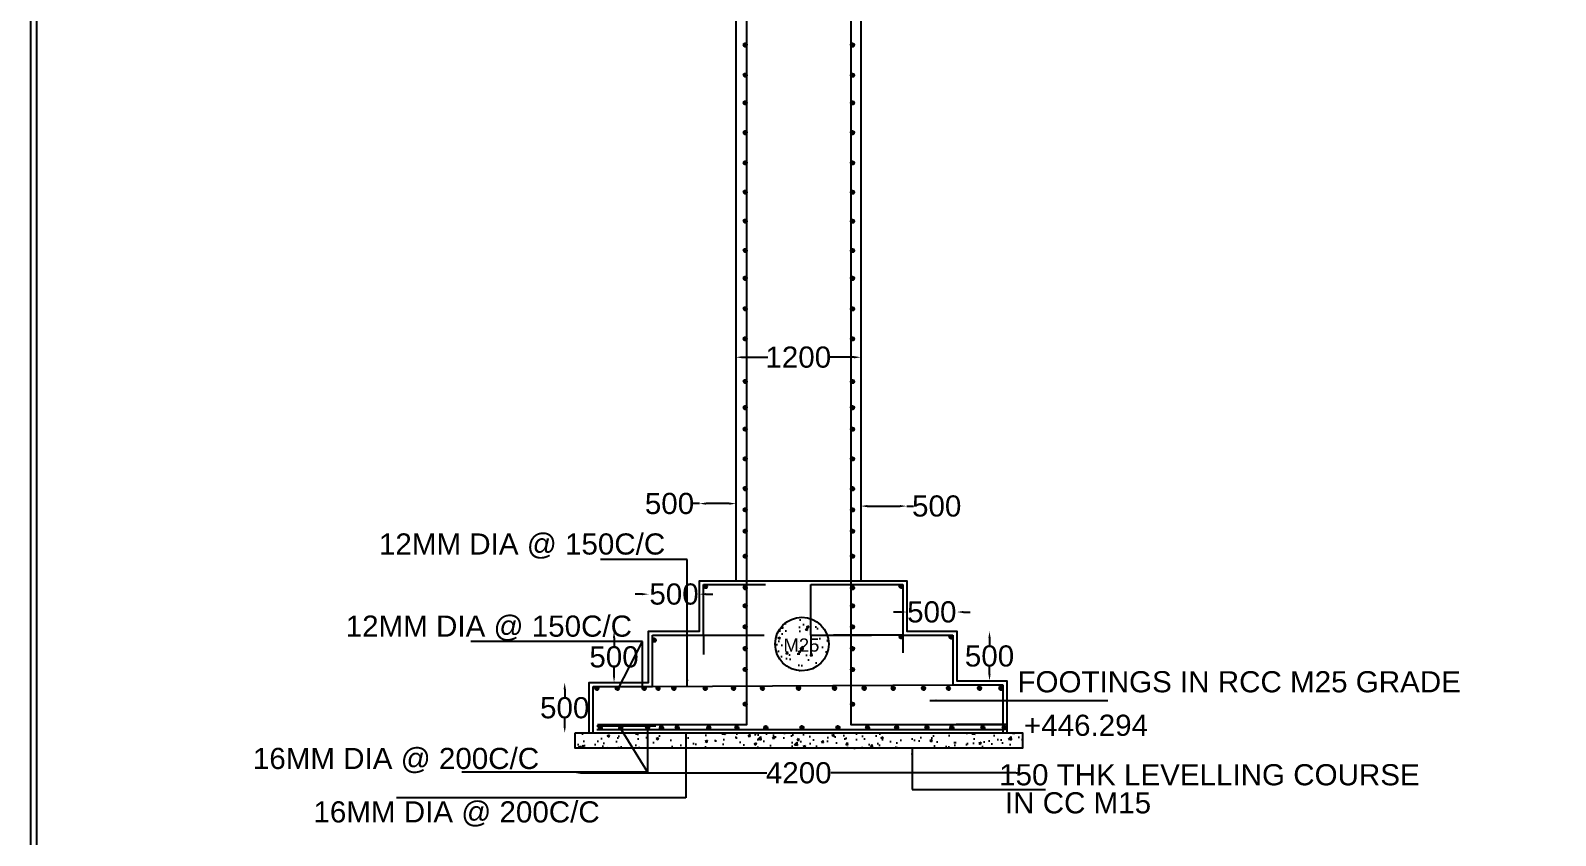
# Model space of a CAD drawing. Header units: inches. Extents: x 508123 to 525314, y -169988 to -157768.
# Drawn here: x 508123 to 513888, y -163812 to -160767 of the extents above; entities that cross this region are included whole.
import ezdxf

# ---------------------------------------------------------------- set-up
doc = ezdxf.new("R2010")
doc.units = ezdxf.units.IN
doc.header["$MEASUREMENT"] = 0
doc.layers.add('DRAWING', color=7, linetype='Continuous')
doc.layers.add('TEXT', color=7, linetype='Continuous')
doc.styles.get("Standard").update_dxf_attribs({"font": 'arial.ttf', "height": 80})
doc.dimstyles.new('ST100', dxfattribs={"dimtxt": 100, "dimasz": 25, "dimexe": 0, "dimexo": 300, "dimgap": 0.09, "dimtad": 0, "dimtih": 1, "dimtoh": 1, "dimdec": 0, "dimzin": 0, "dimdsep": 46, "dimtxsty": 'Standard', "dimcen": 0, "dimse1": 1, "dimse2": 1, "dimadec": 0, "dimazin": 0, "dimtfac": 1, "dimtdec": 0, "dimtofl": 0, "dimtmove": 0, "dimatfit": 3, "dimfxl": 2000, "dimtolj": 1, "dimtzin": 0, "dimarcsym": 0})

# ---------------------------------------------------------------- blocks, each defined once
blk = doc.blocks.new('*D54')
at = {"layer": 'Defpoints', "color": 0, "ltscale": 0.4, "transparency": 16777216}
for p in [(510652, -162556.5), (510652, -162848), (510789.5, -162848)]:
    blk.add_point(p, dxfattribs=at)
at = {"layer": 'DRAWING', "color": 0, "lineweight": -2, "ltscale": 0.4, "transparency": 16777216}
for p, q in [((510652, -162556.5), (510627, -162556.5)), ((510764.5, -162556.5), (510677, -162556.5))]:
    blk.add_line(p, q, dxfattribs=at)
at = {"layer": 'DRAWING', "color": 0, "ltscale": 0.4, "transparency": 16777216}
for points in [[(510677, -162552.3), (510677, -162560.7), (510652, -162556.5)], [(510764.5, -162552.3), (510764.5, -162560.7), (510789.5, -162556.5)]]:
    blk.add_solid(points, dxfattribs=at)
at = {"layer": 'DRAWING', "color": 0, "ltscale": 0.4, "transparency": 16777216, "insert": (510538.7, -162556.5), "char_height": 80, "attachment_point": 5}
blk.add_mtext('\\A1;500', dxfattribs=at)
blk = doc.blocks.new('*D55')
at = {"layer": 'Defpoints', "color": 0, "ltscale": 0.4, "transparency": 16777216}
for p in [(511435.5, -162566), (511261.5, -162832), (511435.5, -162848)]:
    blk.add_point(p, dxfattribs=at)
at = {"layer": 'DRAWING', "color": 0, "lineweight": -2, "ltscale": 0.4, "transparency": 16777216}
for p, q in [((511286.5, -162566), (511410.5, -162566)), ((511435.5, -162566), (511460.5, -162566))]:
    blk.add_line(p, q, dxfattribs=at)
at = {"layer": 'DRAWING', "color": 0, "ltscale": 0.4, "transparency": 16777216}
for points in [[(511286.5, -162561.8), (511286.5, -162570.2), (511261.5, -162566)], [(511410.5, -162561.8), (511410.5, -162570.2), (511435.5, -162566)]]:
    blk.add_solid(points, dxfattribs=at)
at = {"layer": 'DRAWING', "color": 0, "ltscale": 0.4, "transparency": 16777216, "insert": (511548.8, -162566), "char_height": 80, "attachment_point": 5}
blk.add_mtext('\\A1;500', dxfattribs=at)
blk = doc.blocks.new('*D56')
at = {"layer": 'Defpoints', "color": 0, "ltscale": 0.4, "transparency": 16777216}
for p in [(510459.5, -162899), (510459.5, -163039.5), (510652, -163039.5)]:
    blk.add_point(p, dxfattribs=at)
at = {"layer": 'DRAWING', "color": 0, "lineweight": -2, "ltscale": 0.4, "transparency": 16777216}
for p, q in [((510434.5, -162899), (510409.5, -162899)), ((510677, -162899), (510702, -162899))]:
    blk.add_line(p, q, dxfattribs=at)
at = {"layer": 'DRAWING', "color": 0, "ltscale": 0.4, "transparency": 16777216}
for points in [[(510434.5, -162894.8), (510434.5, -162903.2), (510459.5, -162899)], [(510677, -162894.8), (510677, -162903.2), (510652, -162899)]]:
    blk.add_solid(points, dxfattribs=at)
at = {"layer": 'DRAWING', "color": 0, "ltscale": 0.4, "transparency": 16777216, "insert": (510555.8, -162899), "char_height": 80, "attachment_point": 5}
blk.add_mtext('\\A1;500', dxfattribs=at)
blk = doc.blocks.new('*D57')
at = {"layer": 'Defpoints', "color": 0, "ltscale": 0.4, "transparency": 16777216}
for p in [(511625, -162966.5), (511435.5, -163039.5), (511625, -163039.5)]:
    blk.add_point(p, dxfattribs=at)
at = {"layer": 'DRAWING', "color": 0, "lineweight": -2, "ltscale": 0.4, "transparency": 16777216}
for p, q in [((511410.5, -162966.5), (511385.5, -162966.5)), ((511650, -162966.5), (511675, -162966.5))]:
    blk.add_line(p, q, dxfattribs=at)
at = {"layer": 'DRAWING', "color": 0, "ltscale": 0.4, "transparency": 16777216}
for points in [[(511410.5, -162962.3), (511410.5, -162970.7), (511435.5, -162966.5)], [(511650, -162962.3), (511650, -162970.7), (511625, -162966.5)]]:
    blk.add_solid(points, dxfattribs=at)
at = {"layer": 'DRAWING', "color": 0, "ltscale": 0.4, "transparency": 16777216, "insert": (511530.2, -162966.5), "char_height": 80, "attachment_point": 5}
blk.add_mtext('\\A1;500', dxfattribs=at)
blk = doc.blocks.new('*D58')
at = {"layer": 'Defpoints', "color": 0, "ltscale": 0.4, "transparency": 16777216}
for p in [(511625, -163039.5), (511625, -163227), (511748.5, -163227)]:
    blk.add_point(p, dxfattribs=at)
at = {"layer": 'DRAWING', "color": 0, "lineweight": -2, "ltscale": 0.4, "transparency": 16777216}
for p, q in [((511748.5, -163064.5), (511748.5, -163092.3)), ((511748.5, -163202), (511748.5, -163174.2))]:
    blk.add_line(p, q, dxfattribs=at)
at = {"layer": 'DRAWING', "color": 0, "ltscale": 0.4, "transparency": 16777216}
for points in [[(511744.3, -163064.5), (511752.7, -163064.5), (511748.5, -163039.5)], [(511744.3, -163202), (511752.7, -163202), (511748.5, -163227)]]:
    blk.add_solid(points, dxfattribs=at)
at = {"layer": 'DRAWING', "color": 0, "ltscale": 0.4, "transparency": 16777216, "insert": (511748.5, -163133.2), "char_height": 80, "attachment_point": 5}
blk.add_mtext('\\A1;500', dxfattribs=at)
blk = doc.blocks.new('*D59')
at = {"layer": 'Defpoints', "color": 0, "ltscale": 0.4, "transparency": 16777216}
for p in [(510459.5, -163039.5), (510329, -163233.5), (510459.5, -163233.5)]:
    blk.add_point(p, dxfattribs=at)
at = {"layer": 'DRAWING', "color": 0, "lineweight": -2, "ltscale": 0.4, "transparency": 16777216}
for p, q in [((510329, -163064.5), (510329, -163095.6)), ((510329, -163208.5), (510329, -163177.4))]:
    blk.add_line(p, q, dxfattribs=at)
at = {"layer": 'DRAWING', "color": 0, "ltscale": 0.4, "transparency": 16777216}
for points in [[(510324.8, -163064.5), (510333.2, -163064.5), (510329, -163039.5)], [(510324.8, -163208.5), (510333.2, -163208.5), (510329, -163233.5)]]:
    blk.add_solid(points, dxfattribs=at)
at = {"layer": 'DRAWING', "color": 0, "ltscale": 0.4, "transparency": 16777216, "insert": (510329, -163136.5), "char_height": 80, "attachment_point": 5}
blk.add_mtext('\\A1;500', dxfattribs=at)
blk = doc.blocks.new('*D60')
at = {"layer": 'Defpoints', "color": 0, "ltscale": 0.4, "transparency": 16777216}
for p in [(510235.5, -163233.5), (510142.5, -163424), (510235.5, -163424)]:
    blk.add_point(p, dxfattribs=at)
at = {"layer": 'DRAWING', "color": 0, "lineweight": -2, "ltscale": 0.4, "transparency": 16777216}
for p, q in [((510142.5, -163258.5), (510142.5, -163288.1)), ((510142.5, -163399), (510142.5, -163369.9))]:
    blk.add_line(p, q, dxfattribs=at)
at = {"layer": 'DRAWING', "color": 0, "ltscale": 0.4, "transparency": 16777216}
for points in [[(510138.3, -163258.5), (510146.7, -163258.5), (510142.5, -163233.5)], [(510138.3, -163399), (510146.7, -163399), (510142.5, -163424)]]:
    blk.add_solid(points, dxfattribs=at)
at = {"layer": 'DRAWING', "color": 0, "ltscale": 0.4, "transparency": 16777216, "insert": (510142.5, -163329), "char_height": 80, "attachment_point": 5}
blk.add_mtext('\\A1;500', dxfattribs=at)
blk = doc.blocks.new('*D61')
at = {"layer": 'Defpoints', "color": 0, "ltscale": 0.4, "transparency": 16777216}
for p in [(510181.5, -163481.5), (511873, -163481.5), (511873, -163575)]:
    blk.add_point(p, dxfattribs=at)
at = {"layer": 'DRAWING', "color": 0, "lineweight": -2, "ltscale": 0.4, "transparency": 16777216}
for p, q in [((510206.5, -163575), (510906.2, -163575)), ((511848, -163575), (511148.3, -163575))]:
    blk.add_line(p, q, dxfattribs=at)
at = {"layer": 'DRAWING', "color": 0, "ltscale": 0.4, "transparency": 16777216}
for points in [[(510206.5, -163570.8), (510206.5, -163579.2), (510181.5, -163575)], [(511848, -163570.8), (511848, -163579.2), (511873, -163575)]]:
    blk.add_solid(points, dxfattribs=at)
at = {"layer": 'DRAWING', "color": 0, "ltscale": 0.4, "transparency": 16777216, "insert": (511027.2, -163575), "char_height": 80, "attachment_point": 5}
blk.add_mtext('\\A1;4200', dxfattribs=at)
blk = doc.blocks.new('*D110')
at = {"layer": 'Defpoints', "color": 0, "ltscale": 0.4, "transparency": 16777216}
for p in [(510789.5, -162003), (511261.5, -162003), (511261.5, -162003)]:
    blk.add_point(p, dxfattribs=at)
at = {"layer": 'DRAWING', "color": 0, "lineweight": -2, "ltscale": 0.4, "transparency": 16777216}
for p, q in [((510814.5, -162003), (510909.9, -162003)), ((511236.5, -162003), (511141.1, -162003))]:
    blk.add_line(p, q, dxfattribs=at)
at = {"layer": 'DRAWING', "color": 0, "ltscale": 0.4, "transparency": 16777216}
for points in [[(510814.5, -161998.8), (510814.5, -162007.2), (510789.5, -162003)], [(511236.5, -161998.8), (511236.5, -162007.2), (511261.5, -162003)]]:
    blk.add_solid(points, dxfattribs=at)
at = {"layer": 'DRAWING', "color": 0, "ltscale": 0.4, "transparency": 16777216, "insert": (511025.5, -162003), "char_height": 80, "attachment_point": 5}
blk.add_mtext('\\A1;1200', dxfattribs=at)

msp = doc.modelspace()

# ---------------------------------------------------------------- hatches: boundary and pattern name
at = {"layer": 'DRAWING', "ltscale": 0.4}
h = msp.add_hatch(dxfattribs=at)
h.set_pattern_fill('ANSI31', color=256, scale=0.65, style=0)
h.set_pattern_definition([(45, (179153.4, -54703.975), (-0.057452425971, 0.057452425971), [])])
h.paths.add_polyline_path([(510831.5, -160822, 1), (510818.5, -160822, 1)])
h = msp.add_hatch(dxfattribs=at)
h.set_pattern_fill('ANSI31', color=256, scale=0.65, style=0)
h.set_pattern_definition([(45, (179558.9, -54703.975), (-0.057452425971, 0.057452425971), [])])
h.paths.add_polyline_path([(511237, -160822, 1), (511224, -160822, 1)])
h = msp.add_hatch(dxfattribs=at)
h.set_pattern_fill('ANSI31', color=256, scale=0.65, style=0)
h.set_pattern_definition([(45, (179153.4, -54817.975), (-0.057452425971, 0.057452425971), [])])
h.paths.add_polyline_path([(510831.5, -160936, 1), (510818.5, -160936, 1)])
h = msp.add_hatch(dxfattribs=at)
h.set_pattern_fill('ANSI31', color=256, scale=0.65, style=0)
h.set_pattern_definition([(45, (179558.9, -54817.975), (-0.057452425971, 0.057452425971), [])])
h.paths.add_polyline_path([(511237, -160936, 1), (511224, -160936, 1)])
h = msp.add_hatch(dxfattribs=at)
h.set_pattern_fill('ANSI31', color=256, scale=0.65, style=0)
h.set_pattern_definition([(45, (179153.4, -54922.975), (-0.057452425971, 0.057452425971), [])])
h.paths.add_polyline_path([(510831.5, -161041, 1), (510818.5, -161041, 1)])
h = msp.add_hatch(dxfattribs=at)
h.set_pattern_fill('ANSI31', color=256, scale=0.65, style=0)
h.set_pattern_definition([(45, (179558.9, -54922.975), (-0.057452425971, 0.057452425971), [])])
h.paths.add_polyline_path([(511237, -161041, 1), (511224, -161041, 1)])
h = msp.add_hatch(dxfattribs=at)
h.set_pattern_fill('ANSI31', color=256, scale=0.65, style=0)
h.set_pattern_definition([(45, (179153.4, -55035.475), (-0.057452425971, 0.057452425971), [])])
h.paths.add_polyline_path([(510831.5, -161153.5, 1), (510818.5, -161153.5, 1)])
h = msp.add_hatch(dxfattribs=at)
h.set_pattern_fill('ANSI31', color=256, scale=0.65, style=0)
h.set_pattern_definition([(45, (179558.9, -55035.475), (-0.057452425971, 0.057452425971), [])])
h.paths.add_polyline_path([(511237, -161153.5, 1), (511224, -161153.5, 1)])
h = msp.add_hatch(dxfattribs=at)
h.set_pattern_fill('ANSI31', color=256, scale=0.65, style=0)
h.set_pattern_definition([(45, (179153.4, -55149.975), (-0.057452425971, 0.057452425971), [])])
h.paths.add_polyline_path([(510831.5, -161268, 1), (510818.5, -161268, 1)])
h = msp.add_hatch(dxfattribs=at)
h.set_pattern_fill('ANSI31', color=256, scale=0.65, style=0)
h.set_pattern_definition([(45, (179558.9, -55149.975), (-0.057452425971, 0.057452425971), [])])
h.paths.add_polyline_path([(511237, -161268, 1), (511224, -161268, 1)])
h = msp.add_hatch(dxfattribs=at)
h.set_pattern_fill('ANSI31', color=256, scale=0.65, style=0)
h.set_pattern_definition([(45, (179153.4, -55260.475), (-0.057452425971, 0.057452425971), [])])
h.paths.add_polyline_path([(510831.5, -161378.5, 1), (510818.5, -161378.5, 1)])
h = msp.add_hatch(dxfattribs=at)
h.set_pattern_fill('ANSI31', color=256, scale=0.65, style=0)
h.set_pattern_definition([(45, (179558.9, -55260.475), (-0.057452425971, 0.057452425971), [])])
h.paths.add_polyline_path([(511237, -161378.5, 1), (511224, -161378.5, 1)])
h = msp.add_hatch(dxfattribs=at)
h.set_pattern_fill('ANSI31', color=256, scale=0.65, style=0)
h.set_pattern_definition([(45, (179153.4, -55369.975), (-0.057452425971, 0.057452425971), [])])
h.paths.add_polyline_path([(510831.5, -161488, 1), (510818.5, -161488, 1)])
h = msp.add_hatch(dxfattribs=at)
h.set_pattern_fill('ANSI31', color=256, scale=0.65, style=0)
h.set_pattern_definition([(45, (179558.9, -55369.975), (-0.057452425971, 0.057452425971), [])])
h.paths.add_polyline_path([(511237, -161488, 1), (511224, -161488, 1)])
h = msp.add_hatch(dxfattribs=at)
h.set_pattern_fill('ANSI31', color=256, scale=0.65, style=0)
h.set_pattern_definition([(45, (179153.4, -55480.975), (-0.057452425971, 0.057452425971), [])])
h.paths.add_polyline_path([(510831.5, -161599, 1), (510818.5, -161599, 1)])
h = msp.add_hatch(dxfattribs=at)
h.set_pattern_fill('ANSI31', color=256, scale=0.65, style=0)
h.set_pattern_definition([(45, (179558.9, -55480.975), (-0.057452425971, 0.057452425971), [])])
h.paths.add_polyline_path([(511237, -161599, 1), (511224, -161599, 1)])
h = msp.add_hatch(dxfattribs=at)
h.set_pattern_fill('ANSI31', color=256, scale=0.65, style=0)
h.set_pattern_definition([(45, (179153.4, -55586.475), (-0.057452425971, 0.057452425971), [])])
h.paths.add_polyline_path([(510831.5, -161704.5, 1), (510818.5, -161704.5, 1)])
h = msp.add_hatch(dxfattribs=at)
h.set_pattern_fill('ANSI31', color=256, scale=0.65, style=0)
h.set_pattern_definition([(45, (179558.9, -55586.475), (-0.057452425971, 0.057452425971), [])])
h.paths.add_polyline_path([(511237, -161704.5, 1), (511224, -161704.5, 1)])
h = msp.add_hatch(dxfattribs=at)
h.set_pattern_fill('ANSI31', color=256, scale=0.65, style=0)
h.set_pattern_definition([(45, (179153.4, -55701.475), (-0.057452425971, 0.057452425971), [])])
h.paths.add_polyline_path([(510831.5, -161819.5, 1), (510818.5, -161819.5, 1)])
h = msp.add_hatch(dxfattribs=at)
h.set_pattern_fill('ANSI31', color=256, scale=0.65, style=0)
h.set_pattern_definition([(45, (179558.9, -55701.475), (-0.057452425971, 0.057452425971), [])])
h.paths.add_polyline_path([(511237, -161819.5, 1), (511224, -161819.5, 1)])
h = msp.add_hatch(dxfattribs=at)
h.set_pattern_fill('ANSI31', color=256, scale=0.65, style=0)
h.set_pattern_definition([(45, (179153.4, -55815.475), (-0.057452425971, 0.057452425971), [])])
h.paths.add_polyline_path([(510831.5, -161933.5, 1), (510818.5, -161933.5, 1)])
h = msp.add_hatch(dxfattribs=at)
h.set_pattern_fill('ANSI31', color=256, scale=0.65, style=0)
h.set_pattern_definition([(45, (179558.9, -55815.475), (-0.057452425971, 0.057452425971), [])])
h.paths.add_polyline_path([(511237, -161933.5, 1), (511224, -161933.5, 1)])
h = msp.add_hatch(dxfattribs=at)
h.set_pattern_fill('ANSI31', color=256, scale=0.65, style=0)
h.set_pattern_definition([(45, (179153.4, -55976.475), (-0.057452425971, 0.057452425971), [])])
h.paths.add_polyline_path([(510831.5, -162094.5, 1), (510818.5, -162094.5, 1)])
h = msp.add_hatch(dxfattribs=at)
h.set_pattern_fill('ANSI31', color=256, scale=0.65, style=0)
h.set_pattern_definition([(45, (179558.9, -55976.475), (-0.057452425971, 0.057452425971), [])])
h.paths.add_polyline_path([(511237, -162094.5, 1), (511224, -162094.5, 1)])
h = msp.add_hatch(dxfattribs=at)
h.set_pattern_fill('ANSI31', color=256, scale=0.65, style=0)
h.set_pattern_definition([(45, (179153.4, -56075.475), (-0.057452425971, 0.057452425971), [])])
h.paths.add_polyline_path([(510831.5, -162193.5, 1), (510818.5, -162193.5, 1)])
h = msp.add_hatch(dxfattribs=at)
h.set_pattern_fill('ANSI31', color=256, scale=0.65, style=0)
h.set_pattern_definition([(45, (179558.9, -56075.475), (-0.057452425971, 0.057452425971), [])])
h.paths.add_polyline_path([(511237, -162193.5, 1), (511224, -162193.5, 1)])
h = msp.add_hatch(dxfattribs=at)
h.set_pattern_fill('ANSI31', color=256, scale=0.65, style=0)
h.set_pattern_definition([(45, (179153.4, -56156.975), (-0.057452425971, 0.057452425971), [])])
h.paths.add_polyline_path([(510831.5, -162275, 1), (510818.5, -162275, 1)])
h = msp.add_hatch(dxfattribs=at)
h.set_pattern_fill('ANSI31', color=256, scale=0.65, style=0)
h.set_pattern_definition([(45, (179558.9, -56156.975), (-0.057452425971, 0.057452425971), [])])
h.paths.add_polyline_path([(511237, -162275, 1), (511224, -162275, 1)])
h = msp.add_hatch(dxfattribs=at)
h.set_pattern_fill('ANSI31', color=256, scale=0.65, style=0)
h.set_pattern_definition([(45, (179153.4, -56269.475), (-0.057452425971, 0.057452425971), [])])
h.paths.add_polyline_path([(510831.5, -162387.5, 1), (510818.5, -162387.5, 1)])
h = msp.add_hatch(dxfattribs=at)
h.set_pattern_fill('ANSI31', color=256, scale=0.65, style=0)
h.set_pattern_definition([(45, (179558.9, -56269.475), (-0.057452425971, 0.057452425971), [])])
h.paths.add_polyline_path([(511237, -162387.5, 1), (511224, -162387.5, 1)])
h = msp.add_hatch(dxfattribs=at)
h.set_pattern_fill('ANSI31', color=256, scale=0.65, style=0)
h.set_pattern_definition([(45, (179153.4, -56381.975), (-0.057452425971, 0.057452425971), [])])
h.paths.add_polyline_path([(510831.5, -162500, 1), (510818.5, -162500, 1)])
h = msp.add_hatch(dxfattribs=at)
h.set_pattern_fill('ANSI31', color=256, scale=0.65, style=0)
h.set_pattern_definition([(45, (179558.9, -56381.975), (-0.057452425971, 0.057452425971), [])])
h.paths.add_polyline_path([(511237, -162500, 1), (511224, -162500, 1)])
h = msp.add_hatch(dxfattribs=at)
h.set_pattern_fill('ANSI31', color=256, scale=0.65, style=0)
h.set_pattern_definition([(45, (179153.4, -56461.975), (-0.057452425971, 0.057452425971), [])])
h.paths.add_polyline_path([(510831.5, -162580, 1), (510818.5, -162580, 1)])
h = msp.add_hatch(dxfattribs=at)
h.set_pattern_fill('ANSI31', color=256, scale=0.65, style=0)
h.set_pattern_definition([(45, (179558.9, -56461.975), (-0.057452425971, 0.057452425971), [])])
h.paths.add_polyline_path([(511237, -162580, 1), (511224, -162580, 1)])
h = msp.add_hatch(dxfattribs=at)
h.set_pattern_fill('ANSI31', color=256, scale=0.65, style=0)
h.set_pattern_definition([(45, (179153.4, -56542.975), (-0.057452425971, 0.057452425971), [])])
h.paths.add_polyline_path([(510831.5, -162661, 1), (510818.5, -162661, 1)])
h = msp.add_hatch(dxfattribs=at)
h.set_pattern_fill('ANSI31', color=256, scale=0.65, style=0)
h.set_pattern_definition([(45, (179558.9, -56542.975), (-0.057452425971, 0.057452425971), [])])
h.paths.add_polyline_path([(511237, -162661, 1), (511224, -162661, 1)])
h = msp.add_hatch(dxfattribs=at)
h.set_pattern_fill('ANSI31', color=256, scale=0.65, style=0)
h.set_pattern_definition([(45, (179153.4, -56637.475), (-0.057452425971, 0.057452425971), [])])
h.paths.add_polyline_path([(510831.5, -162755.5, 1), (510818.5, -162755.5, 1)])
h = msp.add_hatch(dxfattribs=at)
h.set_pattern_fill('ANSI31', color=256, scale=0.65, style=0)
h.set_pattern_definition([(45, (179558.9, -56637.475), (-0.057452425971, 0.057452425971), [])])
h.paths.add_polyline_path([(511237, -162755.5, 1), (511224, -162755.5, 1)])
h = msp.add_hatch(dxfattribs=at)
h.set_pattern_fill('ANSI31', color=256, scale=0.65, style=0)
h.set_pattern_definition([(45, (179002.9, -56751.975), (-0.057452425971, 0.057452425971), [])])
h.paths.add_polyline_path([(510681, -162870, 1), (510668, -162870, 1)])
h = msp.add_hatch(dxfattribs=at)
h.set_pattern_fill('ANSI31', color=256, scale=0.65, style=0)
h.set_pattern_definition([(45, (179742.4, -56751.475), (-0.057452425971, 0.057452425971), [])])
h.paths.add_polyline_path([(511420.5, -162869.5, 1), (511407.5, -162869.5, 1)])
h = msp.add_hatch(dxfattribs=at)
h.set_pattern_fill('ANSI31', color=256, scale=0.65, style=0)
h.set_pattern_definition([(45, (179153.4, -56756.475), (-0.057452425971, 0.057452425971), [])])
h.paths.add_polyline_path([(510831.5, -162874.5, 1), (510818.5, -162874.5, 1)])
h = msp.add_hatch(dxfattribs=at)
h.set_pattern_fill('ANSI31', color=256, scale=0.65, style=0)
h.set_pattern_definition([(45, (179558.9, -56756.475), (-0.057452425971, 0.057452425971), [])])
h.paths.add_polyline_path([(511237, -162874.5, 1), (511224, -162874.5, 1)])
h = msp.add_hatch(dxfattribs=at)
h.set_pattern_fill('ANSI31', color=256, scale=0.65, style=0)
h.set_pattern_definition([(45, (179153.4, -56824.975), (-0.057452425971, 0.057452425971), [])])
h.paths.add_polyline_path([(510831.5, -162943, 1), (510818.5, -162943, 1)])
h = msp.add_hatch(dxfattribs=at)
h.set_pattern_fill('ANSI31', color=256, scale=0.65, style=0)
h.set_pattern_definition([(45, (179558.9, -56824.975), (-0.057452425971, 0.057452425971), [])])
h.paths.add_polyline_path([(511237, -162943, 1), (511224, -162943, 1)])
h = msp.add_hatch(dxfattribs=at)
h.set_pattern_fill('ANSI31', color=256, scale=0.65, style=0)
h.set_pattern_definition([(45, (179153.4, -56904.475), (-0.057452425971, 0.057452425971), [])])
h.paths.add_polyline_path([(510831.5, -163022.5, 1), (510818.5, -163022.5, 1)])
h = msp.add_hatch(dxfattribs=at)
h.set_pattern_fill('AR-CONC', color=256, scale=12.893543, angle=0.141203082, style=0)
h.set_pattern_definition([(50.141203, (13841.314, -3332.33), (92.499912, -7.863036), [9.670158, -106.371733]), (355.141203, (13841.31, -3332.33), (-18.128922, 96.939836), [7.736126, -85.097386]), (100.592603, (13849.02, -3332.99), (74.371058, 89.076741), [8.218369, -90.402062]), (46.325403, (13841.25, -3306.54), (137.657364, -21.00208), [14.505236, -159.5576]), (96.776803, (13852.72, -3308.3), (120.201244, 125.894923), [12.327554, -135.603072]), (351.325403, (13841.25, -3306.54), (120.201146, 125.895017), [11.60419, -127.64608]), (21.141203, (13854.16, -3312.96), (77.09017, -51.722013), [9.670158, -106.371733]), (326.141203, (13854.16, -3312.96), (31.141452, 93.574567), [7.736126, -85.097386]), (71.592603, (13860.58, -3317.27), (108.231654, 41.852469), [8.218369, -90.402062]), (37.641203, (13841.314, -3332.33), (1.4620525, 42.925547), [0, -84.065903, 0, -86.386741, 0, -85.419725]), (7.641203, (13841.314, -3332.33), (33.7935554, 50.9370826), [0, -49.253336, 0, -82.1318714, 0, -32.556197]), (327.641203, (13812.56, -3332.402), (68.8355854, -2.7384882), [0, -32.2338585, 0, -100.5696385, 0, -133.448174]), (317.641203, (13799.67, -3332.434), (75.1613245, 13.092351), [0, -41.904016, 0, -66.788555, 0, -94.767544])])
h.paths.add_polyline_path([(510937.99988, -163087.6263, 1), (511140.74739, -163087.6263, 1)])
h.paths.add_polyline_path([(510956.80165, -163054.19992), (511109.70023, -163053.82311), (511109.88767, -163129.88017), (510956.98909, -163130.25699)], flags=24)
h = msp.add_hatch(dxfattribs=at)
h.set_pattern_fill('ANSI31', color=256, scale=0.65, style=0)
h.set_pattern_definition([(45, (179558.9, -56904.475), (-0.057452425971, 0.057452425971), [])])
h.paths.add_polyline_path([(511237, -163022.5, 1), (511224, -163022.5, 1)])
h = msp.add_hatch(dxfattribs=at)
h.set_pattern_fill('ANSI31', color=256, scale=0.65, style=0)
h.set_pattern_definition([(45, (178809.4, -56954.475), (-0.057452425971, 0.057452425971), [])])
h.paths.add_polyline_path([(510487.5, -163072.5, 1), (510474.5, -163072.5, 1)])
h = msp.add_hatch(dxfattribs=at)
h.set_pattern_fill('ANSI31', color=256, scale=0.65, style=0)
h.set_pattern_definition([(45, (179742.9, -56942.475), (-0.057452425971, 0.057452425971), [])])
h.paths.add_polyline_path([(511421, -163060.5, 1), (511408, -163060.5, 1)])
h = msp.add_hatch(dxfattribs=at)
h.set_pattern_fill('ANSI31', color=256, scale=0.65, style=0)
h.set_pattern_definition([(45, (179931.4, -56942.975), (-0.057452425971, 0.057452425971), [])])
h.paths.add_polyline_path([(511609.5, -163061, 1), (511596.5, -163061, 1)])
h = msp.add_hatch(dxfattribs=at)
h.set_pattern_fill('ANSI31', color=256, scale=0.65, style=0)
h.set_pattern_definition([(45, (179153.4, -56986.975), (-0.057452425971, 0.057452425971), [])])
h.paths.add_polyline_path([(510831.5, -163105, 1), (510818.5, -163105, 1)])
h = msp.add_hatch(dxfattribs=at)
h.set_pattern_fill('ANSI31', color=256, scale=0.65, style=0)
h.set_pattern_definition([(45, (179558.9, -56986.975), (-0.057452425971, 0.057452425971), [])])
h.paths.add_polyline_path([(511237, -163105, 1), (511224, -163105, 1)])
h = msp.add_hatch(dxfattribs=at)
h.set_pattern_fill('ANSI31', color=256, scale=0.65, style=0)
h.set_pattern_definition([(45, (179153.4, -57065.975), (-0.057452425971, 0.057452425971), [])])
h.paths.add_polyline_path([(510831.5, -163184, 1), (510818.5, -163184, 1)])
h = msp.add_hatch(dxfattribs=at)
h.set_pattern_fill('ANSI31', color=256, scale=0.65, style=0)
h.set_pattern_definition([(45, (179558.9, -57065.975), (-0.057452425971, 0.057452425971), [])])
h.paths.add_polyline_path([(511237, -163184, 1), (511224, -163184, 1)])
h = msp.add_hatch(dxfattribs=at)
h.set_pattern_fill('ANSI31', color=256, scale=0.65, style=0)
h.set_pattern_definition([(45, (178592.4, -57136.975), (-0.057452425971, 0.057452425971), [])])
h.paths.add_polyline_path([(510270.5, -163255, 1), (510257.5, -163255, 1)])
h = msp.add_hatch(dxfattribs=at)
h.set_pattern_fill('ANSI31', color=256, scale=0.65, style=0)
h.set_pattern_definition([(45, (178669.9, -57136.975), (-0.057452425971, 0.057452425971), [])])
h.paths.add_polyline_path([(510348, -163255, 1), (510335, -163255, 1)])
h = msp.add_hatch(dxfattribs=at)
h.set_pattern_fill('ANSI31', color=256, scale=0.65, style=0)
h.set_pattern_definition([(45, (178771.4, -57136.975), (-0.057452425971, 0.057452425971), [])])
h.paths.add_polyline_path([(510449.5, -163255, 1), (510436.5, -163255, 1)])
h = msp.add_hatch(dxfattribs=at)
h.set_pattern_fill('ANSI31', color=256, scale=0.65, style=0)
h.set_pattern_definition([(45, (178823.9, -57136.975), (-0.057452425971, 0.057452425971), [])])
h.paths.add_polyline_path([(510502, -163255, 1), (510489, -163255, 1)])
h = msp.add_hatch(dxfattribs=at)
h.set_pattern_fill('ANSI31', color=256, scale=0.65, style=0)
h.set_pattern_definition([(45, (178883.4, -57136.975), (-0.057452425971, 0.057452425971), [])])
h.paths.add_polyline_path([(510561.5, -163255, 1), (510548.5, -163255, 1)])
h = msp.add_hatch(dxfattribs=at)
h.set_pattern_fill('ANSI31', color=256, scale=0.65, style=0)
h.set_pattern_definition([(45, (179002.4, -57136.975), (-0.057452425971, 0.057452425971), [])])
h.paths.add_polyline_path([(510680.5, -163255, 1), (510667.5, -163255, 1)])
h = msp.add_hatch(dxfattribs=at)
h.set_pattern_fill('ANSI31', color=256, scale=0.65, style=0)
h.set_pattern_definition([(45, (179108.9, -57136.975), (-0.057452425971, 0.057452425971), [])])
h.paths.add_polyline_path([(510787, -163255, 1), (510774, -163255, 1)])
h = msp.add_hatch(dxfattribs=at)
h.set_pattern_fill('ANSI31', color=256, scale=0.65, style=0)
h.set_pattern_definition([(45, (179218.4, -57136.975), (-0.057452425971, 0.057452425971), [])])
h.paths.add_polyline_path([(510896.5, -163255, 1), (510883.5, -163255, 1)])
h = msp.add_hatch(dxfattribs=at)
h.set_pattern_fill('ANSI31', color=256, scale=0.65, style=0)
h.set_pattern_definition([(45, (179354.9, -57136.975), (-0.057452425971, 0.057452425971), [])])
h.paths.add_polyline_path([(511033, -163255, 1), (511020, -163255, 1)])
h = msp.add_hatch(dxfattribs=at)
h.set_pattern_fill('ANSI31', color=256, scale=0.65, style=0)
h.set_pattern_definition([(45, (179490.9, -57136.975), (-0.057452425971, 0.057452425971), [])])
h.paths.add_polyline_path([(511169, -163255, 1), (511156, -163255, 1)])
h = msp.add_hatch(dxfattribs=at)
h.set_pattern_fill('ANSI31', color=256, scale=0.65, style=0)
h.set_pattern_definition([(45, (179602.9, -57136.975), (-0.057452425971, 0.057452425971), [])])
h.paths.add_polyline_path([(511281, -163255, 1), (511268, -163255, 1)])
h = msp.add_hatch(dxfattribs=at)
h.set_pattern_fill('ANSI31', color=256, scale=0.65, style=0)
h.set_pattern_definition([(45, (179712.9, -57136.975), (-0.057452425971, 0.057452425971), [])])
h.paths.add_polyline_path([(511391, -163255, 1), (511378, -163255, 1)])
h = msp.add_hatch(dxfattribs=at)
h.set_pattern_fill('ANSI31', color=256, scale=0.65, style=0)
h.set_pattern_definition([(45, (179827.4, -57136.975), (-0.057452425971, 0.057452425971), [])])
h.paths.add_polyline_path([(511505.5, -163255, 1), (511492.5, -163255, 1)])
h = msp.add_hatch(dxfattribs=at)
h.set_pattern_fill('ANSI31', color=256, scale=0.65, style=0)
h.set_pattern_definition([(45, (179921.4, -57136.975), (-0.057452425971, 0.057452425971), [])])
h.paths.add_polyline_path([(511599.5, -163255, 1), (511586.5, -163255, 1)])
h = msp.add_hatch(dxfattribs=at)
h.set_pattern_fill('ANSI31', color=256, scale=0.65, style=0)
h.set_pattern_definition([(45, (180038.9, -57136.975), (-0.057452425971, 0.057452425971), [])])
h.paths.add_polyline_path([(511717, -163255, 1), (511704, -163255, 1)])
h = msp.add_hatch(dxfattribs=at)
h.set_pattern_fill('ANSI31', color=256, scale=0.65, style=0)
h.set_pattern_definition([(45, (180119.9, -57136.975), (-0.057452425971, 0.057452425971), [])])
h.paths.add_polyline_path([(511798, -163255, 1), (511785, -163255, 1)])
h = msp.add_hatch(dxfattribs=at)
h.set_pattern_fill('ANSI31', color=256, scale=0.65, style=0)
h.set_pattern_definition([(45, (179153.4, -57196.975), (-0.057452425971, 0.057452425971), [])])
h.paths.add_polyline_path([(510831.5, -163315, 1), (510818.5, -163315, 1)])
h = msp.add_hatch(dxfattribs=at)
h.set_pattern_fill('ANSI31', color=256, scale=0.65, style=0)
h.set_pattern_definition([(45, (179558.9, -57196.975), (-0.057452425971, 0.057452425971), [])])
h.paths.add_polyline_path([(511237, -163315, 1), (511224, -163315, 1)])
h = msp.add_hatch(dxfattribs=at)
h.set_pattern_fill('AR-CONC', color=256, scale=12.893543, angle=0.141203082, style=0)
h.set_pattern_definition([(50.141203, (0, 0), (92.499912, -7.863036), [9.670158, -106.371733]), (355.141203, (0, 0), (-18.128922, 96.939836), [7.736126, -85.097386]), (100.592603, (7.71, -0.655), (74.371058, 89.076741), [8.218369, -90.402062]), (46.325403, (-0.06, 25.79), (137.657364, -21.00208), [14.505236, -159.5576]), (96.776803, (11.41, 24.04), (120.201244, 125.894923), [12.327554, -135.603072]), (351.325403, (-0.06, 25.79), (120.201146, 125.895017), [11.60419, -127.64608]), (21.141203, (12.846, 19.37), (77.09017, -51.722013), [9.670158, -106.371733]), (326.141203, (12.85, 19.37), (31.141452, 93.574567), [7.736126, -85.097386]), (71.592603, (19.27, 15.06), (108.231654, 41.852469), [8.218369, -90.402062]), (37.641203, (0, 0), (1.4620525, 42.925547), [0, -84.065903, 0, -86.386741, 0, -85.419725]), (7.641203, (0, 0), (33.7935554, 50.9370826), [0, -49.253336, 0, -82.1318714, 0, -32.556197]), (327.641203, (-28.753, -0.07), (68.8355854, -2.7384882), [0, -32.2338585, 0, -100.5696385, 0, -133.448174]), (317.641203, (-41.646, -0.1), (75.1613245, 13.092351), [0, -41.904016, 0, -66.788555, 0, -94.767544])])
h.paths.add_polyline_path([(511873, -163424), (510181.5, -163424), (510181.5, -163481.5), (511873, -163481.5)])
h = msp.add_hatch(dxfattribs=at)
h.set_pattern_fill('ANSI31', color=256, scale=0.65, style=0)
h.set_pattern_definition([(45, (178605.4, -57285.975), (-0.057452425971, 0.057452425971), [])])
h.paths.add_polyline_path([(510283.5, -163404, 1), (510270.5, -163404, 1)])
h = msp.add_hatch(dxfattribs=at)
h.set_pattern_fill('ANSI31', color=256, scale=0.65, style=0)
h.set_pattern_definition([(45, (178682.9, -57285.975), (-0.057452425971, 0.057452425971), [])])
h.paths.add_polyline_path([(510361, -163404, 1), (510348, -163404, 1)])
h = msp.add_hatch(dxfattribs=at)
h.set_pattern_fill('ANSI31', color=256, scale=0.65, style=0)
h.set_pattern_definition([(45, (178784.4, -57285.975), (-0.057452425971, 0.057452425971), [])])
h.paths.add_polyline_path([(510462.5, -163404, 1), (510449.5, -163404, 1)])
h = msp.add_hatch(dxfattribs=at)
h.set_pattern_fill('ANSI31', color=256, scale=0.65, style=0)
h.set_pattern_definition([(45, (178836.9, -57285.975), (-0.057452425971, 0.057452425971), [])])
h.paths.add_polyline_path([(510515, -163404, 1), (510502, -163404, 1)])
h = msp.add_hatch(dxfattribs=at)
h.set_pattern_fill('ANSI31', color=256, scale=0.65, style=0)
h.set_pattern_definition([(45, (178896.4, -57285.975), (-0.057452425971, 0.057452425971), [])])
h.paths.add_polyline_path([(510574.5, -163404, 1), (510561.5, -163404, 1)])
h = msp.add_hatch(dxfattribs=at)
h.set_pattern_fill('ANSI31', color=256, scale=0.65, style=0)
h.set_pattern_definition([(45, (179015.4, -57285.975), (-0.057452425971, 0.057452425971), [])])
h.paths.add_polyline_path([(510693.5, -163404, 1), (510680.5, -163404, 1)])
h = msp.add_hatch(dxfattribs=at)
h.set_pattern_fill('ANSI31', color=256, scale=0.65, style=0)
h.set_pattern_definition([(45, (179121.9, -57285.975), (-0.057452425971, 0.057452425971), [])])
h.paths.add_polyline_path([(510800, -163404, 1), (510787, -163404, 1)])
h = msp.add_hatch(dxfattribs=at)
h.set_pattern_fill('ANSI31', color=256, scale=0.65, style=0)
h.set_pattern_definition([(45, (179231.4, -57285.975), (-0.057452425971, 0.057452425971), [])])
h.paths.add_polyline_path([(510909.5, -163404, 1), (510896.5, -163404, 1)])
h = msp.add_hatch(dxfattribs=at)
h.set_pattern_fill('ANSI31', color=256, scale=0.65, style=0)
h.set_pattern_definition([(45, (179367.9, -57285.975), (-0.057452425971, 0.057452425971), [])])
h.paths.add_polyline_path([(511046, -163404, 1), (511033, -163404, 1)])
h = msp.add_hatch(dxfattribs=at)
h.set_pattern_fill('ANSI31', color=256, scale=0.65, style=0)
h.set_pattern_definition([(45, (179503.9, -57285.975), (-0.057452425971, 0.057452425971), [])])
h.paths.add_polyline_path([(511182, -163404, 1), (511169, -163404, 1)])
h = msp.add_hatch(dxfattribs=at)
h.set_pattern_fill('ANSI31', color=256, scale=0.65, style=0)
h.set_pattern_definition([(45, (179615.9, -57285.975), (-0.057452425971, 0.057452425971), [])])
h.paths.add_polyline_path([(511294, -163404, 1), (511281, -163404, 1)])
h = msp.add_hatch(dxfattribs=at)
h.set_pattern_fill('ANSI31', color=256, scale=0.65, style=0)
h.set_pattern_definition([(45, (179725.9, -57285.975), (-0.057452425971, 0.057452425971), [])])
h.paths.add_polyline_path([(511404, -163404, 1), (511391, -163404, 1)])
h = msp.add_hatch(dxfattribs=at)
h.set_pattern_fill('ANSI31', color=256, scale=0.65, style=0)
h.set_pattern_definition([(45, (179840.4, -57285.975), (-0.057452425971, 0.057452425971), [])])
h.paths.add_polyline_path([(511518.5, -163404, 1), (511505.5, -163404, 1)])
h = msp.add_hatch(dxfattribs=at)
h.set_pattern_fill('ANSI31', color=256, scale=0.65, style=0)
h.set_pattern_definition([(45, (179934.4, -57285.975), (-0.057452425971, 0.057452425971), [])])
h.paths.add_polyline_path([(511612.5, -163404, 1), (511599.5, -163404, 1)])
h = msp.add_hatch(dxfattribs=at)
h.set_pattern_fill('ANSI31', color=256, scale=0.65, style=0)
h.set_pattern_definition([(45, (180051.9, -57285.975), (-0.057452425971, 0.057452425971), [])])
h.paths.add_polyline_path([(511730, -163404, 1), (511717, -163404, 1)])
h = msp.add_hatch(dxfattribs=at)
h.set_pattern_fill('ANSI31', color=256, scale=0.65, style=0)
h.set_pattern_definition([(45, (180132.9, -57285.975), (-0.057452425971, 0.057452425971), [])])
h.paths.add_polyline_path([(511811, -163404, 1), (511798, -163404, 1)])

# ---------------------------------------------------------------- linework, layer by layer
for p, q in [((510667, -163054.5), (510667, -162863)), ((510667, -162863), (510901, -162863)), ((511072.5, -163054.5), (511072.5, -162863)), ((511072.5, -162863), (511306.5, -162863)), ((511155, -162863), (511420.5, -162863)), ((511420.5, -162863), (511420.5, -163054.5)), ((510474.5, -163248.5), (510474.5, -163054.5)), ((510474.5, -163054.5), (510667, -163054.5)), ((511420.5, -163054.5), (511610, -163054.5)), ((511610, -163054.5), (511610, -163242)), ((510250.5, -163424), (510250.5, -163248.5)), ((510250.5, -163248.5), (510474.5, -163248.5)), ((511610, -163242), (511798.5, -163242)), ((511798.5, -163242), (511798.5, -163424)), ((510263.5, -163397.5), (510487.5, -163397.5)), ((511623, -163391), (511811.5, -163391))]:
    msp.add_line(p, q, dxfattribs=at)
for points in [[(525314, -157767.5), (508123, -157767.5), (508123, -169988), (525314, -169988)], [(525291.90928, -157789.59072), (508145.09072, -157789.59072), (508145.09072, -169965.90928), (525291.90928, -169965.90928)], [(510181.5, -163424), (511873, -163424), (511873, -163481.5), (510181.5, -163481.5)]]:
    msp.add_lwpolyline(points, close=True, dxfattribs=at)
for points in [[(510266, -163391.5), (510831.5, -163391.5), (510831.5, -159266), (510933.5, -159266)], [(511109, -159266), (511224, -159266), (511224, -163391.5), (511798.5, -163391.5)], [(510789.5, -159368.5), (510789.5, -162848)], [(511261.5, -159368.5), (511261.5, -162848)], [(510235.5, -163424), (510235.5, -163233.5), (510459.5, -163233.5), (510459.5, -163039.5), (510652, -163039.5), (510652, -162848), (511435.5, -162848), (511435.5, -163039.5), (511625, -163039.5), (511625, -163227), (511813.5, -163227), (511813.5, -163424)], [(510667, -163054.5), (510667, -163127)], [(510667, -163054.5), (510896.5, -163054.5)], [(511072.5, -163054.5), (511072.5, -163127)], [(511072.5, -163054.5), (511302, -163054.5)], [(511420.5, -163054.5), (511159, -163054.5)], [(511420.5, -163054.5), (511420.5, -163120.5)], [(510474.5, -163248.5), (511610, -163242)], [(510263.5, -163410.5), (511798.5, -163410.5)]]:
    msp.add_lwpolyline(points, dxfattribs=at)
for centre, radius in [((510825, -160822), 6.5), ((511230.5, -160822), 6.5), ((510825, -160936), 6.5), ((511230.5, -160936), 6.5), ((510825, -161041), 6.5), ((511230.5, -161041), 6.5), ((510825, -161153.5), 6.5), ((511230.5, -161153.5), 6.5), ((510825, -161268), 6.5), ((511230.5, -161268), 6.5), ((510825, -161378.5), 6.5), ((511230.5, -161378.5), 6.5), ((510825, -161488), 6.5), ((511230.5, -161488), 6.5), ((510825, -161599), 6.5), ((511230.5, -161599), 6.5), ((510825, -161704.5), 6.5), ((511230.5, -161704.5), 6.5), ((510825, -161819.5), 6.5), ((511230.5, -161819.5), 6.5), ((510825, -161933.5), 6.5), ((511230.5, -161933.5), 6.5), ((510825, -162094.5), 6.5), ((511230.5, -162094.5), 6.5), ((510825, -162193.5), 6.5), ((511230.5, -162193.5), 6.5), ((510825, -162275), 6.5), ((511230.5, -162275), 6.5), ((510825, -162387.5), 6.5), ((511230.5, -162387.5), 6.5), ((510825, -162500), 6.5), ((511230.5, -162500), 6.5), ((510825, -162580), 6.5), ((511230.5, -162580), 6.5), ((510825, -162661), 6.5), ((511230.5, -162661), 6.5), ((510825, -162755.5), 6.5), ((511230.5, -162755.5), 6.5), ((510674.5, -162870), 6.5), ((511414, -162869.5), 6.5), ((510825, -162874.5), 6.5), ((511230.5, -162874.5), 6.5), ((510825, -162943), 6.5), ((511230.5, -162943), 6.5), ((510825, -163022.5), 6.5), ((511039.37363, -163087.6263), 101.37376), ((511230.5, -163022.5), 6.5), ((510481, -163072.5), 6.5), ((511414.5, -163060.5), 6.5), ((511603, -163061), 6.5), ((510825, -163105), 6.5), ((511230.5, -163105), 6.5), ((510825, -163184), 6.5), ((511230.5, -163184), 6.5), ((510264, -163255), 6.5), ((510341.5, -163255), 6.5), ((510443, -163255), 6.5), ((510495.5, -163255), 6.5), ((510555, -163255), 6.5), ((510674, -163255), 6.5), ((510780.5, -163255), 6.5), ((510890, -163255), 6.5), ((511026.5, -163255), 6.5), ((511162.5, -163255), 6.5), ((511274.5, -163255), 6.5), ((511384.5, -163255), 6.5), ((511499, -163255), 6.5), ((511593, -163255), 6.5), ((511710.5, -163255), 6.5), ((511791.5, -163255), 6.5), ((510825, -163315), 6.5), ((511230.5, -163315), 6.5), ((510277, -163404), 6.5), ((510354.5, -163404), 6.5), ((510456, -163404), 6.5), ((510508.5, -163404), 6.5), ((510568, -163404), 6.5), ((510687, -163404), 6.5), ((510793.5, -163404), 6.5), ((510903, -163404), 6.5), ((511039.5, -163404), 6.5), ((511175.5, -163404), 6.5), ((511287.5, -163404), 6.5), ((511397.5, -163404), 6.5), ((511512, -163404), 6.5), ((511606, -163404), 6.5), ((511723.5, -163404), 6.5), ((511804.5, -163404), 6.5)]:
    msp.add_circle(centre, radius, dxfattribs=at)

# ---------------------------------------------------------------- texts
at = {"layer": 'TEXT'}
for s, p in [('12MM DIA @ 150C/C', (509440.34651, -162749.20711)), ('12MM DIA @ 150C/C', (509314.64721, -163059.77779)), ('FOOTINGS IN RCC M25 GRADE', (511854.00577, -163270.23443)), ('+446.294', (511878.53136, -163434.76661)), ('16MM DIA @ 200C/C', (508963.64721, -163560.27779)), ('150 THK LEVELLING COURSE', (511784.88476, -163621.96432)), ('IN CC M15', (511806.80132, -163728.06885)), ('16MM DIA @ 200C/C', (509192.64674, -163762.27775))]:
    msp.add_text(s, height=80, dxfattribs=at).set_placement(p)
at = {"layer": 'TEXT', "insert": (510969.33242, -163066.66908), "char_height": 50, "width": 224.5694065, "attachment_point": 1, "rotation": 0.141203083}
msp.add_mtext('M25', dxfattribs=at)

# ---------------------------------------------------------------- dimensions: what is measured, and where the dimension line sits
at = {"layer": 'DRAWING', "ltscale": 0.4}
for base, p1, p2, text, picture, middle in [((511261.5, -162003), (510789.5, -162003), (511261.5, -162003), '1200', '*D110', (511025.5, -162003)), ((510652, -162556.5), (510789.5, -162848), (510652, -162848), '500', '*D54', (510538.66989, -162556.5)), ((511435.5, -162566), (511261.5, -162832), (511435.5, -162848), '500', '*D55', (511548.83011, -162566)), ((510459.5, -162899), (510652, -163039.5), (510459.5, -163039.5), '500', '*D56', (510555.75, -162899)), ((511625, -162966.5), (511435.5, -163039.5), (511625, -163039.5), '500', '*D57', (511530.25, -162966.5)), ((511873, -163575), (510181.5, -163481.5), (511873, -163481.5), '4200', '*D61', (511027.25, -163575))]:
    dim = msp.add_linear_dim(base=base, p1=p1, p2=p2, text=text, dimstyle='ST100', dxfattribs=at)
    dim.commit()
    dim.dimension.update_dxf_attribs({"geometry": picture, "text_midpoint": middle})
for base, p1, p2, picture, middle in [((510329, -163233.5), (510459.5, -163039.5), (510459.5, -163233.5), '*D59', (510329, -163136.5)), ((511748.5, -163227), (511625, -163039.5), (511625, -163227), '*D58', (511748.5, -163133.25))]:
    dim = msp.add_linear_dim(base=base, p1=p1, p2=p2, angle=90, text='500', dimstyle='ST100', dxfattribs=at)
    dim.commit()
    dim.dimension.update_dxf_attribs({"geometry": picture, "text_midpoint": middle})
dim = msp.add_linear_dim(base=(510142.5, -163424), p1=(510235.5, -163233.5), p2=(510235.5, -163424), angle=90, text='500', dimstyle='ST100', dxfattribs=at)
dim.commit()
dim.dimension.update_dxf_attribs({"geometry": '*D60', "text_midpoint": (510142.5, -163329), "dimtype": 160})

# ---------------------------------------------------------------- leaders
for points in [[(510605.96421, -163247.74745), (510605.96421, -162767.5), (510278, -162767.5)], [(510436.81727, -163257.00595), (510436.81727, -163078.5), (509787.5, -163078.5)], [(510341.5, -163261.5), (510436.81727, -163078.5)], [(511522.5, -163301), (512196, -163301)], [(510601, -163424), (510601, -163669), (509507, -163669)], [(510456, -163404), (510456, -163572), (509753.5, -163572)], [(510356.18459, -163410.27791), (510456, -163572)], [(511455.5, -163481.5), (511455.5, -163637.5), (511959.5, -163637.5)]]:
    msp.add_leader(points, dimstyle='ST100', override={"dimgap": 0.09, "dimtad": 0}, dxfattribs=at)

doc.saveas('drawing.dxf')
